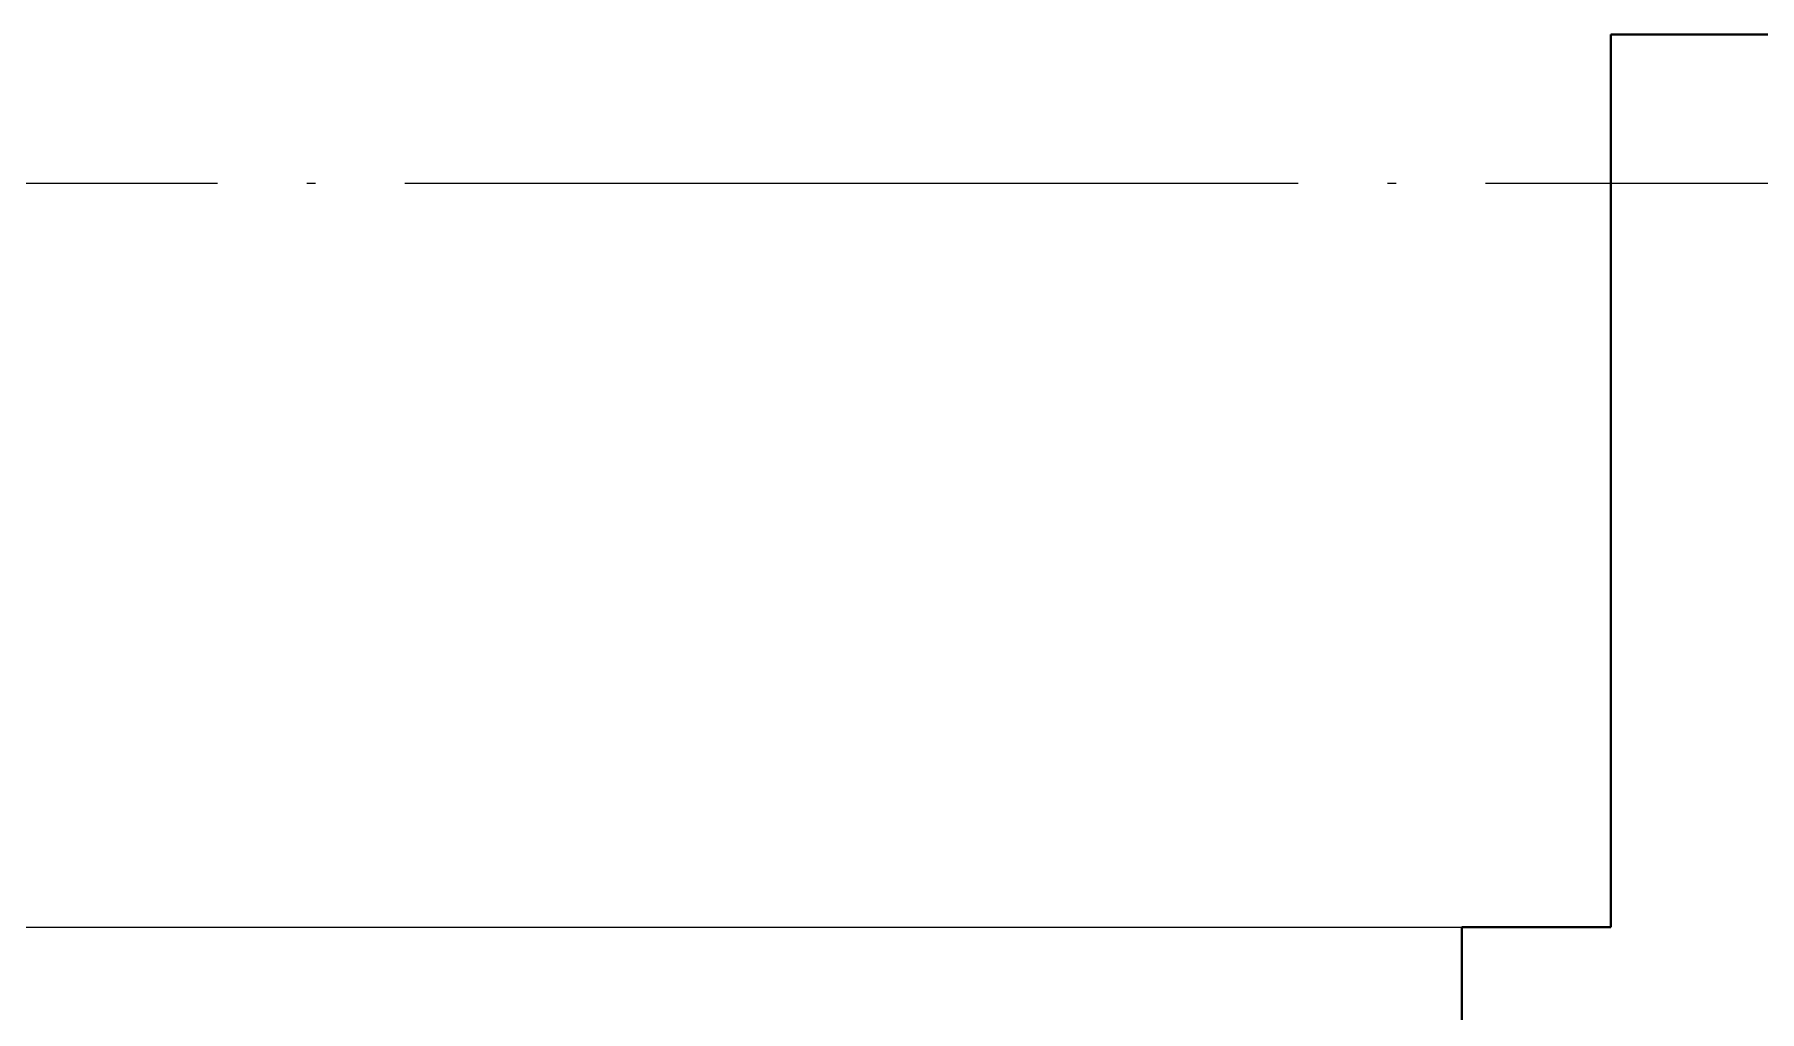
# Model space of a CAD drawing. Extents: x 27938 to 650306, y -92720 to 1524912.
# Drawn here: x 280758 to 281917, y 595992 to 596649 of the extents above; entities that cross this region are included whole.
import ezdxf

# ---------------------------------------------------------------- set-up
doc = ezdxf.new("R2010")
doc.units = 0
doc.header["$LTSCALE"] = 1000
doc.header["$MEASUREMENT"] = 0
doc.linetypes.add('DOTE', pattern=[2.42, 2, -0.2, 0.02, -0.2])
for name, color, linetype, lineweight in [('DOTE', 19, 'DOTE', 9), ('WALL', 9, 'Continuous', 40), ('平面-看线', 45, 'Continuous', 15)]:
    doc.layers.add(name, color=color, linetype=linetype, lineweight=lineweight)

# ---------------------------------------------------------------- blocks, each defined once
blk = doc.blocks.new('GDGDGRDGDGDR')
at = {"layer": 'DOTE', "linetype": 'DOTE', "ltscale": 0.3}
blk.add_line((270116.6, 596548.8), (328916.6, 596548.8), dxfattribs=at)

msp = doc.modelspace()

# ---------------------------------------------------------------- linework, layer by layer
at = {"layer": 'WALL', "color": 8}
for p, q in [((282516.6, 596648.8), (281816.6, 596648.8)), ((281816.6, 596648.8), (281816.6, 596048.8)), ((281816.6, 596048.8), (281716.6, 596048.8)), ((281716.6, 595848.8), (281716.6, 596048.8))]:
    msp.add_line(p, q, dxfattribs=at)
at = {"layer": '平面-看线', "color": 8}
msp.add_line((275816.6, 596048.8), (281716.6, 596048.8), dxfattribs=at)

# ---------------------------------------------------------------- block references
msp.add_blockref('GDGDGRDGDGDR', (0, 0))

doc.saveas('drawing.dxf')
